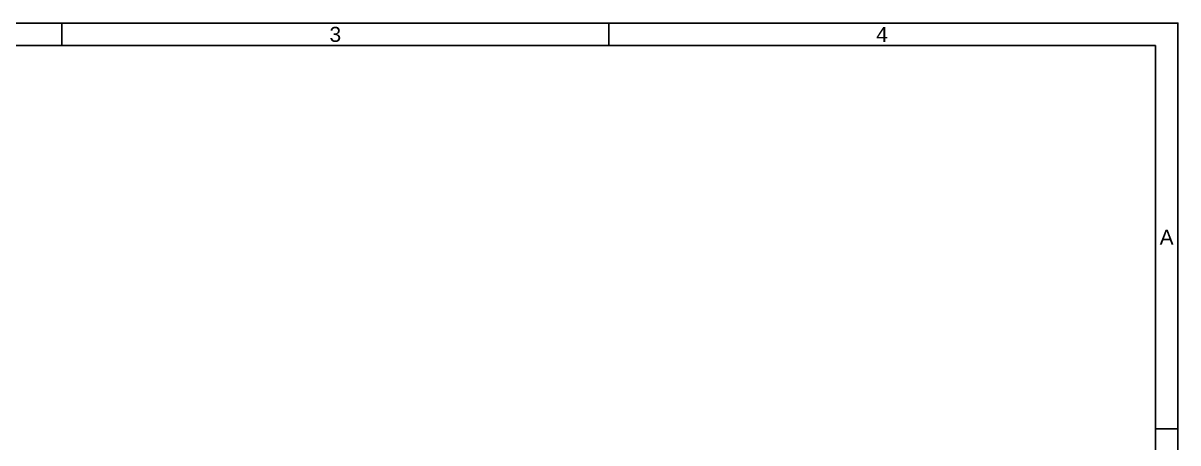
# Model space of a CAD drawing. Header units: millimetres. Extents: x -33730 to 17150, y -76829 to -27437.
# Drawn here: x -4051 to -670, y -50173 to -48944 of the extents above; entities that cross this region are included whole.
import ezdxf
from ezdxf.enums import TextEntityAlignment as Align

# ---------------------------------------------------------------- set-up
doc = ezdxf.new("R2010")
doc.units = ezdxf.units.MM
doc.header["$LTSCALE"] = 3
doc.layers.add('@.TEXT', color=7, linetype='Continuous')
doc.layers.add('@.VISIBLE', color=7, linetype='Continuous')
doc.styles.add('Arial', font='arial.ttf')

# ---------------------------------------------------------------- blocks, each defined once
blk = doc.blocks.new('KHUNG BAN VE (Made by Tung)')
at = {"layer": '@.VISIBLE', "color": 8}
for p, q in [((148.5, 207), (148.5, 210)), ((221.25, 207), (221.25, 210)), ((294, 156), (297, 156))]:
    blk.add_line(p, q, dxfattribs=at)
for points in [[(0, 0), (297, 0), (297, 210), (0, 210)], [(3, 3), (294, 3), (294, 207), (3, 207)]]:
    blk.add_lwpolyline(points, close=True, dxfattribs=at)
at = {"layer": '@.TEXT', "color": 1, "style": 'Arial'}
for s, p in [('3', (184.875, 208.5)), ('4', (257.625, 208.5)), ('A', (295.5, 181.5))]:
    blk.add_text(s, height=2, dxfattribs=at).set_placement(p, align=Align.MIDDLE_CENTER)
for tag, height, p in [('DESIGNER_NAME', 2, (38, 15.5)), ('PROJECT_CODE', 2, (258.5, 15.5)), ('SCALE', 2, (289, 15.5)), ('APPROVED_NAME', 2, (38, 10.5)), ('CUSTOMER_NAME', 2, (258.5, 10.5)), ('PAGE', 2, (289, 10.5)), ('DRAWING_NAME', 4, (173, 8)), ('TOTAL', 2, (289, 5.5))]:
    blk.add_attdef(tag, text='', height=height, dxfattribs=at).set_placement(p, align=Align.MIDDLE_CENTER)

msp = doc.modelspace()

# ---------------------------------------------------------------- block references
at = {"layer": '@.VISIBLE', "xscale": 22, "yscale": 22, "zscale": 22}
msp.add_blockref('KHUNG BAN VE (Made by Tung)', (-7204.05, -53563.99), dxfattribs=at)

doc.saveas('drawing.dxf')
